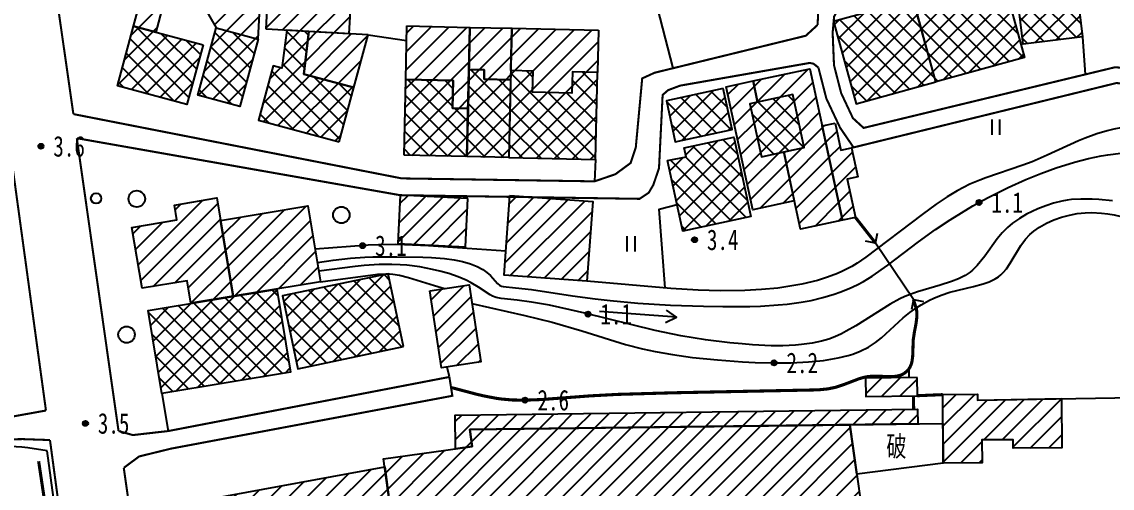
# Model space of a CAD drawing. Header units: metres. Extents: x 494039 to 619385, y 3351420 to 3402703.
# Drawn here: x 537686.2 to 537897.7, y 3373743.5 to 3373834 of the extents above; entities that cross this region are included whole.
import ezdxf
from ezdxf.enums import TextEntityAlignment as Align

# ---------------------------------------------------------------- set-up
doc = ezdxf.new("R2010")
doc.units = ezdxf.units.M
for name, pattern in [('2180', [0]), ('2430', [0]), ('4430', [0]), ('8521', [0]), ('8522', [0]), ('9610', [0])]:
    doc.linetypes.add(name, pattern=pattern)
for name, color, linetype in [('210100', 130, 'Continuous'), ('220200', 130, 'Continuous'), ('261301', 141, 'Continuous'), ('310300', 8, 'Continuous'), ('310500', 8, 'Continuous'), ('310700', 8, '2180'), ('380201', 8, '2430'), ('420500', 8, 'Continuous'), ('440300', 8, '4430'), ('450504', 8, 'Continuous'), ('510301', 8, 'Continuous'), ('720100', 8, 'Continuous'), ('760201', 8, '8521'), ('760202', 8, '8522'), ('810100', 8, '9610'), ('810501', 8, 'Continuous'), ('810600', 8, 'Continuous')]:
    doc.layers.add(name, color=color, linetype=linetype)
pattern_1 = [(45, (0, 0), (-1.767766953, 1.767766953), []), (135, (0, 0), (-1.767766953, -1.767766953), [])]
pattern_2 = [(45, (0, 0), (-1.767766953, 1.767766953), [])]

# ---------------------------------------------------------------- blocks, each defined once
blk = doc.blocks.new('gc170')
at = {"linetype": 'Continuous'}
blk.add_circle((0, 0), 0.5, dxfattribs=at)
blk = doc.blocks.new('gu')
at = {"flags": 128}
for points in [[(3.75, 0), (-3.75, 0)], [(2.71, -0.6), (3.75, 0), (3.75, 0), (2.71, 0.6)]]:
    blk.add_lwpolyline(points, dxfattribs=at)
blk = doc.blocks.new('p_point')
for radius in [0.25, 0.2, 0.15, 0.1, 0.05]:
    blk.add_circle((0, 0), radius)
blk.add_point((0, 0))
blk = doc.blocks.new('v1')
blk.add_circle((0, 0), 0.8)
blk = doc.blocks.new('ve')
at = {"color": 0, "linetype": 'Continuous'}
for p, q in [((-0.4, 1.5), (-0.4, 0)), ((0.4, 0), (0.4, 1.5))]:
    blk.add_line(p, q, dxfattribs=at)
blk = doc.blocks.new('1-3&1-4')
at = {"layer": '310300', "linetype": 'Continuous'}
h = blk.add_hatch(dxfattribs=at)
h.set_pattern_fill('ANSI31', color=8, scale=20, style=0)
h.set_pattern_definition(pattern_2)
h.paths.add_polyline_path([(537721.5008, 3373837.1201), (537723.9371, 3373832.8784), (537732.0629, 3373830.6868), (537732.7216, 3373842.9548), (537721.856, 3373843.5545)])
h = blk.add_hatch(dxfattribs=at)
h.set_pattern_fill('ANSI31', color=8, scale=20, style=0)
h.set_pattern_definition(pattern_2)
h.paths.add_polyline_path([(537733.6112, 3373832.6034), (537734.0392, 3373840.3583), (537750.1241, 3373839.4705), (537749.6961, 3373831.7156)])
h = blk.add_hatch(dxfattribs=at)
h.set_pattern_fill('ANSI31', color=8, scale=20, style=0)
h.set_pattern_definition(pattern_2)
h.paths.add_polyline_path([(537708.8631, 3373836.7167), (537713.6213, 3373837.1142), (537712.2437, 3373832.0061), (537707.908, 3373833.1754)])
h = blk.add_hatch(dxfattribs=at)
h.set_pattern_fill('ANSI31', color=8, scale=20, style=0)
h.set_pattern_definition(pattern_2)
h.paths.add_polyline_path([(537753.4051, 3373831.5109), (537741.9186, 3373832.1449), (537740.9612, 3373823.8591), (537750.6375, 3373821.2494)])
h = blk.add_hatch(dxfattribs=at)
h.set_pattern_fill('ANSI31', color=8, scale=20, style=0)
h.set_pattern_definition(pattern_2)
h.paths.add_polyline_path([(537760.9463, 3373833.2287), (537773.1633, 3373832.9536), (537772.8084, 3373817.1917), (537769.7832, 3373817.2598), (537769.9044, 3373822.6387), (537760.7126, 3373822.8456)])
h = blk.add_hatch(dxfattribs=at)
h.set_pattern_fill('ANSI31', color=8, scale=20, style=0)
h.set_pattern_definition(pattern_2)
h.paths.add_polyline_path([(537773.1633, 3373832.9536), (537781.2672, 3373832.7711), (537781.0417, 3373822.7538), (537775.901, 3373822.8695), (537775.9418, 3373824.6835), (537772.9786, 3373824.7502)])
h = blk.add_hatch(dxfattribs=at)
h.set_pattern_fill('ANSI31', color=8, scale=20, style=0)
h.set_pattern_definition(pattern_2)
h.paths.add_polyline_path([(537798.1176, 3373832.3918), (537797.9329, 3373824.1884), (537793.0477, 3373824.2984), (537792.9551, 3373820.1872), (537785.3243, 3373820.359), (537785.4168, 3373824.4702), (537781.0825, 3373824.5678), (537781.2672, 3373832.7711)])
h = blk.add_hatch(dxfattribs=at)
h.set_pattern_fill('ANSI31', color=8, scale=20, style=0)
h.set_pattern_definition(pattern_2)
h.paths.add_polyline_path([(537835.8138, 3373819.8999), (537828.9749, 3373818.4292), (537828.0878, 3373822.5543), (537839.0838, 3373824.919), (537845.4055, 3373795.5226), (537837.2708, 3373793.7732), (537834.0452, 3373808.7725), (537838.0228, 3373809.6279)])
h = blk.add_hatch(dxfattribs=at)
h.set_pattern_fill('ANSI31', color=8, scale=20, style=0)
h.set_pattern_definition(pattern_2)
h.paths.add_polyline_path([(537836.0858, 3373799.2834), (537828.011, 3373797.5469), (537822.8742, 3373821.4331), (537828.0878, 3373822.5543), (537828.9749, 3373818.4292), (537827.4877, 3373818.1094), (537829.6967, 3373807.8374), (537834.0452, 3373808.7725)])
h = blk.add_hatch(dxfattribs=at)
h.set_pattern_fill('ANSI31', color=8, scale=20, style=0)
h.set_pattern_definition(pattern_2)
h.paths.add_polyline_path([(537844.0066, 3373814.3564), (537845.1341, 3373809.1131), (537847.1767, 3373809.5523), (537848.391, 3373803.9057), (537846.3485, 3373803.4664), (537847.9396, 3373796.0675), (537845.4055, 3373795.5226), (537841.4724, 3373813.8114)])
h = blk.add_hatch(dxfattribs=at)
h.set_pattern_fill('ANSI31', color=8, scale=20, style=0)
h.set_pattern_definition(pattern_2)
h.paths.add_polyline_path([(537719.0439, 3373779.3809), (537718.3143, 3373783.7569), (537709.5685, 3373782.2987), (537707.5954, 3373794.1328), (537716.3115, 3373795.586), (537715.8316, 3373798.4643), (537724.0697, 3373799.8378), (537727.2523, 3373780.7495)])
h = blk.add_hatch(dxfattribs=at)
h.set_pattern_fill('ANSI31', color=8, scale=20, style=0)
h.set_pattern_definition(pattern_2)
h.paths.add_polyline_path([(537772.7479, 3373799.7302), (537759.6201, 3373800.378), (537759.158, 3373791.0134), (537772.2858, 3373790.3657)])
h = blk.add_hatch(dxfattribs=at)
h.set_pattern_fill('ANSI31', color=8, scale=20, style=0)
h.set_pattern_definition(pattern_2)
h.paths.add_polyline_path([(537780.9295, 3373800.3007), (537796.9897, 3373799.1183), (537795.8519, 3373783.6647), (537779.7918, 3373784.8471)])
h = blk.add_hatch(dxfattribs=at)
h.set_pattern_fill('ANSI31', color=8, scale=20, style=0)
h.set_pattern_definition(pattern_2)
h.paths.add_polyline_path([(537724.7993, 3373795.462), (537741.7476, 3373798.2878), (537744.2006, 3373783.5753), (537727.2523, 3373780.7495)])
h = blk.add_hatch(dxfattribs=at)
h.set_pattern_fill('ANSI31', color=8, scale=20, style=0)
h.set_pattern_definition(pattern_2)
h.paths.add_polyline_path([(537765.4036, 3373781.8111), (537773.0088, 3373782.9601), (537775.2699, 3373767.9944), (537767.6647, 3373766.8454)])
h = blk.add_hatch(dxfattribs=at)
h.set_pattern_fill('ANSI31', color=8, scale=20, style=0)
h.set_pattern_definition(pattern_2)
h.paths.add_polyline_path([(537859.9055, 3373764.9712), (537849.9164, 3373764.8407), (537849.9625, 3373761.3141), (537859.9515, 3373761.4446)])
h = blk.add_hatch(dxfattribs=at)
h.set_pattern_fill('ANSI31', color=8, scale=20, style=0)
h.set_pattern_definition(pattern_2)
h.paths.add_polyline_path([(537887.9006, 3373760.8994), (537887.9888, 3373751.3381), (537878.5588, 3373751.2512), (537878.5435, 3373752.9127), (537872.4842, 3373752.8569), (537872.5249, 3373748.4442), (537864.992, 3373748.3747), (537864.8696, 3373761.6551), (537871.6145, 3373761.7173), (537871.6248, 3373760.6025)])
h = blk.add_hatch(dxfattribs=at)
h.set_pattern_fill('ANSI31', color=8, scale=20, style=0)
h.set_pattern_definition(pattern_2)
h.paths.add_polyline_path([(537773.1563, 3373754.8577), (537773.6151, 3373751.5723), (537770.3908, 3373751.1221), (537770.3051, 3373757.6771), (537859.9855, 3373758.8491), (537860.0228, 3373755.9929)])
h = blk.add_hatch(dxfattribs=at)
h.set_pattern_fill('ANSI31', color=8, scale=20, style=0)
h.set_pattern_definition(pattern_2)
h.paths.add_polyline_path([(537745.6335, 3373739.5642), (537757.5322, 3373741.2257), (537756.4226, 3373749.1716), (537773.6151, 3373751.5723), (537773.1563, 3373754.8577), (537846.8604, 3373755.8209), (537849.6827, 3373735.6097), (537858.853, 3373736.8902), (537864.3254, 3373697.7008), (537765.9513, 3373683.9637), (537766.2098, 3373682.1125), (537753.8962, 3373680.393)])
h = blk.add_hatch(dxfattribs=at)
h.set_pattern_fill('ANSI31', color=8, scale=20, style=0)
h.set_pattern_definition(pattern_2)
h.paths.add_polyline_path([(537723.5263, 3373736.4771), (537722.8318, 3373741.4503), (537756.6371, 3373747.6355), (537757.5322, 3373741.2257)])
at = {"layer": '310500', "linetype": 'Continuous'}
h = blk.add_hatch(dxfattribs=at)
h.set_pattern_fill('ANSI37', color=8, scale=20, style=0)
h.set_pattern_definition(pattern_1)
h.paths.add_polyline_path([(537878.6521, 3373844.6914), (537890.1576, 3373846.0748), (537891.9573, 3373831.1061), (537880.4519, 3373829.7227)])
h = blk.add_hatch(dxfattribs=at)
h.set_pattern_fill('ANSI37', color=8, scale=20, style=0)
h.set_pattern_definition(pattern_1)
h.paths.add_polyline_path([(537858.7909, 3373839.7562), (537862.4028, 3373840.7494), (537862.7194, 3373839.598), (537876.3037, 3373843.3335), (537880.7668, 3373827.1036), (537863.5706, 3373822.3749)])
h = blk.add_hatch(dxfattribs=at)
h.set_pattern_fill('ANSI37', color=8, scale=20, style=0)
h.set_pattern_definition(pattern_1)
h.paths.add_polyline_path([(537863.5706, 3373822.3749), (537859.1745, 3373838.3612), (537843.695, 3373834.1046), (537848.0911, 3373818.1182)])
h = blk.add_hatch(dxfattribs=at)
h.set_pattern_fill('ANSI37', color=8, scale=20, style=0)
h.set_pattern_definition(pattern_1)
h.paths.add_polyline_path([(537721.3925, 3373829.5386), (537718.2749, 3373817.9792), (537704.7904, 3373821.616), (537707.908, 3373833.1754)])
h = blk.add_hatch(dxfattribs=at)
h.set_pattern_fill('ANSI37', color=8, scale=20, style=0)
h.set_pattern_definition(pattern_1)
h.paths.add_polyline_path([(537723.9371, 3373832.8784), (537732.0629, 3373830.6868), (537728.534, 3373817.6022), (537720.4081, 3373819.7938)])
h = blk.add_hatch(dxfattribs=at)
h.set_pattern_fill('ANSI37', color=8, scale=20, style=0)
h.set_pattern_definition(pattern_1)
h.paths.add_polyline_path([(537747.7958, 3373810.7127), (537750.6375, 3373821.2494), (537740.9612, 3373823.8591), (537741.9186, 3373832.1449), (537737.6696, 3373832.3794), (537736.6734, 3373825.0156), (537734.9869, 3373825.4704), (537732.1451, 3373814.9337)])
h = blk.add_hatch(dxfattribs=at)
h.set_pattern_fill('ANSI37', color=8, scale=20, style=0)
h.set_pattern_definition(pattern_1)
h.paths.add_polyline_path([(537772.5982, 3373807.8537), (537772.9786, 3373824.7502), (537775.9418, 3373824.6835), (537775.901, 3373822.8695), (537781.0417, 3373822.7538), (537780.7021, 3373807.6712)])
h = blk.add_hatch(dxfattribs=at)
h.set_pattern_fill('ANSI37', color=8, scale=20, style=0)
h.set_pattern_definition(pattern_1)
h.paths.add_polyline_path([(537797.5525, 3373807.2918), (537797.9329, 3373824.1884), (537793.0477, 3373824.2984), (537792.9551, 3373820.1872), (537785.3243, 3373820.359), (537785.4168, 3373824.4702), (537781.0825, 3373824.5678), (537780.7021, 3373807.6712)])
h = blk.add_hatch(dxfattribs=at)
h.set_pattern_fill('ANSI37', color=8, scale=20, style=0)
h.set_pattern_definition(pattern_1)
h.paths.add_polyline_path([(537760.3812, 3373808.1287), (537760.7126, 3373822.8456), (537769.9044, 3373822.6387), (537769.7832, 3373817.2598), (537772.8084, 3373817.1917), (537772.5982, 3373807.8537)])
h = blk.add_hatch(dxfattribs=at)
h.set_pattern_fill('ANSI37', color=8, scale=20, style=0)
h.set_pattern_definition(pattern_1)
h.paths.add_polyline_path([(537822.3068, 3373821.0746), (537811.2963, 3373818.7068), (537813.0075, 3373810.7499), (537824.0179, 3373813.1177)])
h = blk.add_hatch(dxfattribs=at)
h.set_pattern_fill('ANSI37', color=8, scale=20, style=0)
h.set_pattern_definition(pattern_1)
h.paths.add_polyline_path([(537829.6967, 3373807.8374), (537838.0228, 3373809.6279), (537835.8138, 3373819.8999), (537827.4877, 3373818.1094)])
h = blk.add_hatch(dxfattribs=at)
h.set_pattern_fill('ANSI37', color=8, scale=20, style=0)
h.set_pattern_definition(pattern_1)
h.paths.add_polyline_path([(537811.5112, 3373807.0809), (537815.0953, 3373807.8516), (537814.7301, 3373809.5496), (537824.3408, 3373811.6164), (537827.6514, 3373796.2215), (537814.4567, 3373793.384)])
h = blk.add_hatch(dxfattribs=at)
h.set_pattern_fill('ANSI37', color=8, scale=20, style=0)
h.set_pattern_definition(pattern_1)
h.paths.add_polyline_path([(537760.2856, 3373770.9959), (537757.3162, 3373785.1247), (537736.8095, 3373780.8148), (537739.7789, 3373766.686)])
h = blk.add_hatch(dxfattribs=at)
h.set_pattern_fill('ANSI37', color=8, scale=20, style=0)
h.set_pattern_definition(pattern_1)
h.paths.add_polyline_path([(537713.4186, 3373761.8633), (537710.729, 3373777.9946), (537735.6907, 3373782.1564), (537738.3802, 3373766.0252)])
at = {"layer": '210100', "color": 141, "linetype": 'Continuous', "flags": 128}
for points in [[(537743.5789, 3373787.3043), (537746.6495, 3373787.7425), (537750.0262, 3373788.1329), (537752.7921, 3373788.3303), (537754.332, 3373788.389), (537758.9807, 3373788.4111), (537764.022, 3373788.3507), (537765.7044, 3373788.2941), (537768.2062, 3373788.112), (537770.1169, 3373787.8506), (537771.7175, 3373787.5135), (537773.2729, 3373787.0458), (537774.5895, 3373786.5071), (537775.6389, 3373785.949), (537776.454, 3373785.3921), (537777.1554, 3373784.7784), (537778.5396, 3373783.2214), (537778.9878, 3373782.8695), (537779.3047, 3373782.7109), (537779.6266, 3373782.619), (537781.9794, 3373782.4212), (537785.1153, 3373782.0522), (537793.0679, 3373780.8201), (537797.448, 3373780.2242), (537800.3734, 3373779.8978), (537805.7431, 3373779.4289), (537812.0984, 3373779.0391), (537818.465, 3373778.8009), (537822.2459, 3373778.7363), (537827.4473, 3373778.7728), (537829.5258, 3373778.8446), (537832.9816, 3373779.0653), (537834.7034, 3373779.2346), (537837.4463, 3373779.6089), (537839.3408, 3373779.9596), (537841.6061, 3373780.4972), (537843.8376, 3373781.1641), (537844.9353, 3373781.5477), (537846.7299, 3373782.2655), (537848.2992, 3373783.0012), (537849.4807, 3373783.6328), (537851.2028, 3373784.6676), (537854.2461, 3373786.7648), (537860.1501, 3373791.2933), (537863.4447, 3373793.7079), (537866.2955, 3373795.6132), (537870.6871, 3373798.2769), (537873.6852, 3373799.9277), (537877.5731, 3373801.8715), (537881.0185, 3373803.422), (537883.9359, 3373804.6108), (537886.8976, 3373805.693), (537890.412, 3373806.7926), (537893.1342, 3373807.4931), (537895.6331, 3373808.0103), (537896.8894, 3373808.2202), (537899.4125, 3373808.5275)], [(537897.8231, 3373799.2648), (537895.1692, 3373799.5313), (537893.8431, 3373799.6082), (537891.6369, 3373799.6257), (537889.8776, 3373799.5112), (537889.0007, 3373799.3995), (537887.9526, 3373799.2111), (537886.391, 3373798.8268), (537884.849, 3373798.3355), (537883.3353, 3373797.7479), (537881.1413, 3373796.6955), (537879.7497, 3373795.8768), (537878.4353, 3373794.9543), (537877.4152, 3373794.0952), (537876.4361, 3373793.0937), (537875.4677, 3373791.9122), (537873.0372, 3373788.5326), (537871.5629, 3373786.709), (537870.6755, 3373785.8354), (537870.1993, 3373785.4443), (537869.2097, 3373784.7858), (537867.9207, 3373784.1353), (537866.5488, 3373783.5968), (537864.3899, 3373782.9189), (537859.9669, 3373781.6386), (537858.5335, 3373781.1207), (537857.5397, 3373780.694), (537856.5693, 3373780.2243), (537854.6821, 3373779.188), (537848.0135, 3373775.0037), (537846.1726, 3373773.9489), (537845.2348, 3373773.4661), (537843.9591, 3373772.886), (537842.8023, 3373772.4504), (537841.3689, 3373772.0338), (537839.5262, 3373771.651), (537837.4559, 3373771.3704), (537836.3154, 3373771.2686), (537833.8352, 3373771.1538), (537831.6242, 3373771.1597), (537828.007, 3373771.3303), (537826.0052, 3373771.4862), (537823.6089, 3373771.716), (537818.8337, 3373772.293), (537814.087, 3373773.0414), (537809.1166, 3373774.0776), (537795.4704, 3373777.4413), (537792.6231, 3373778.1234), (537788.6217, 3373779.0017), (537785.1107, 3373779.6333), (537782.336, 3373779.9973), (537779.2067, 3373780.2938), (537778.2318, 3373780.4908), (537777.5185, 3373780.7809), (537777.0969, 3373781.0089), (537774.812, 3373782.5272), (537773.4388, 3373783.3463), (537772.4339, 3373783.8554), (537770.8919, 3373784.5101), (537769.055, 3373785.1434), (537767.305, 3373785.636), (537765.9343, 3373785.9606), (537763.4264, 3373786.4351), (537760.9012, 3373786.7665), (537759.6341, 3373786.8752), (537758.038, 3373786.9505), (537755.5647, 3373786.928), (537752.6563, 3373786.737), (537750.9161, 3373786.5587), (537743.8639, 3373785.5949)]]:
    blk.add_lwpolyline(points, dxfattribs=at)
at = {"layer": '220200', "color": 141, "linetype": 'Continuous', "const_width": 0.6, "flags": 128}
blk.add_lwpolyline([(537696.8737, 3373699.5614), (537689.5097, 3373748.7188)], dxfattribs=at)
at = {"layer": '310300', "color": 8, "linetype": 'Continuous', "flags": 128}
for points, elevation in [([(537721.5008, 3373837.1201), (537723.9371, 3373832.8784), (537732.0629, 3373830.6868), (537732.7216, 3373842.9548), (537721.856, 3373843.5545)], 8.3364), ([(537733.6112, 3373832.6034), (537734.0392, 3373840.3583), (537750.1241, 3373839.4705), (537749.6961, 3373831.7156)], 8.4842), ([(537708.8631, 3373836.7167), (537713.6213, 3373837.1142), (537712.2437, 3373832.0061), (537707.908, 3373833.1754)], 7.1493), ([(537753.4051, 3373831.5109), (537741.9186, 3373832.1449), (537740.9612, 3373823.8591), (537750.6375, 3373821.2494)], 9.1), ([(537760.9463, 3373833.2287), (537773.1633, 3373832.9536), (537772.8084, 3373817.1917), (537769.7832, 3373817.2598), (537769.9044, 3373822.6387), (537760.7126, 3373822.8456)], 9.0211), ([(537773.1633, 3373832.9536), (537781.2672, 3373832.7711), (537781.0417, 3373822.7538), (537775.901, 3373822.8695), (537775.9418, 3373824.6835), (537772.9786, 3373824.7502)], 10.893), ([(537798.1176, 3373832.3918), (537797.9329, 3373824.1884), (537793.0477, 3373824.2984), (537792.9551, 3373820.1872), (537785.3243, 3373820.359), (537785.4168, 3373824.4702), (537781.0825, 3373824.5678), (537781.2672, 3373832.7711)], 7.568), ([(537835.8138, 3373819.8999), (537828.9749, 3373818.4292), (537828.0878, 3373822.5543), (537839.0838, 3373824.919), (537845.4055, 3373795.5226), (537837.2708, 3373793.7732), (537834.0452, 3373808.7725), (537838.0228, 3373809.6279)], 7.1826), ([(537836.0858, 3373799.2834), (537828.011, 3373797.5469), (537822.8742, 3373821.4331), (537828.0878, 3373822.5543), (537828.9749, 3373818.4292), (537827.4877, 3373818.1094), (537829.6967, 3373807.8374), (537834.0452, 3373808.7725)], 7.1826), ([(537844.0066, 3373814.3564), (537845.1341, 3373809.1131), (537847.1767, 3373809.5523), (537848.391, 3373803.9057), (537846.3485, 3373803.4664), (537847.9396, 3373796.0675), (537845.4055, 3373795.5226), (537841.4724, 3373813.8114)], 5.2258), ([(537719.0439, 3373779.3809), (537718.3143, 3373783.7569), (537709.5685, 3373782.2987), (537707.5954, 3373794.1328), (537716.3115, 3373795.586), (537715.8316, 3373798.4643), (537724.0697, 3373799.8378), (537727.2523, 3373780.7495)], 7.9399), ([(537772.7479, 3373799.7302), (537759.6201, 3373800.378), (537759.158, 3373791.0134), (537772.2858, 3373790.3657)], 5.3686), ([(537780.9295, 3373800.3007), (537796.9897, 3373799.1183), (537795.8519, 3373783.6647), (537779.7918, 3373784.8471)], 7.0237), ([(537724.7993, 3373795.462), (537741.7476, 3373798.2878), (537744.2006, 3373783.5753), (537727.2523, 3373780.7495)], 5.5164), ([(537765.4036, 3373781.8111), (537773.0088, 3373782.9601), (537775.2699, 3373767.9944), (537767.6647, 3373766.8454)], 7.3488), ([(537859.9055, 3373764.9712), (537849.9164, 3373764.8407), (537849.9625, 3373761.3141), (537859.9515, 3373761.4446)], 5.6734), ([(537887.9006, 3373760.8994), (537887.9888, 3373751.3381), (537878.5588, 3373751.2512), (537878.5435, 3373752.9127), (537872.4842, 3373752.8569), (537872.5249, 3373748.4442), (537864.992, 3373748.3747), (537864.8696, 3373761.6551), (537871.6145, 3373761.7173), (537871.6248, 3373760.6025)], 7.9646), ([(537773.1563, 3373754.8577), (537773.6151, 3373751.5723), (537770.3908, 3373751.1221), (537770.3051, 3373757.6771), (537859.9855, 3373758.8491), (537860.0228, 3373755.9929)], 6.7332), ([(537745.6335, 3373739.5642), (537757.5322, 3373741.2257), (537756.4226, 3373749.1716), (537773.6151, 3373751.5723), (537773.1563, 3373754.8577), (537846.8604, 3373755.8209), (537849.6827, 3373735.6097), (537858.853, 3373736.8902), (537864.3254, 3373697.7008), (537765.9513, 3373683.9637), (537766.2098, 3373682.1125), (537753.8962, 3373680.393)], 12.4595), ([(537723.5263, 3373736.4771), (537722.8318, 3373741.4503), (537756.6371, 3373747.6355), (537757.5322, 3373741.2257)], 6.9105)]:
    blk.add_lwpolyline(points, close=True, dxfattribs=dict(at, elevation=elevation))
at = {"layer": '310500', "color": 8, "linetype": 'Continuous', "flags": 128}
for points, elevation in [([(537878.6521, 3373844.6914), (537890.1576, 3373846.0748), (537891.9573, 3373831.1061), (537880.4519, 3373829.7227)], 15.0122), ([(537858.7909, 3373839.7562), (537862.4028, 3373840.7494), (537862.7194, 3373839.598), (537876.3037, 3373843.3335), (537880.7668, 3373827.1036), (537863.5706, 3373822.3749)], 15.0122), ([(537863.5706, 3373822.3749), (537859.1745, 3373838.3612), (537843.695, 3373834.1046), (537848.0911, 3373818.1182)], 15.0122), ([(537721.3925, 3373829.5386), (537718.2749, 3373817.9792), (537704.7904, 3373821.616), (537707.908, 3373833.1754)], 15.5442), ([(537723.9371, 3373832.8784), (537732.0629, 3373830.6868), (537728.534, 3373817.6022), (537720.4081, 3373819.7938)], 15.7807), ([(537747.7958, 3373810.7127), (537750.6375, 3373821.2494), (537740.9612, 3373823.8591), (537741.9186, 3373832.1449), (537737.6696, 3373832.3794), (537736.6734, 3373825.0156), (537734.9869, 3373825.4704), (537732.1451, 3373814.9337)], 13.6872), ([(537772.5982, 3373807.8537), (537772.9786, 3373824.7502), (537775.9418, 3373824.6835), (537775.901, 3373822.8695), (537781.0417, 3373822.7538), (537780.7021, 3373807.6712)], 15.0122), ([(537797.5525, 3373807.2918), (537797.9329, 3373824.1884), (537793.0477, 3373824.2984), (537792.9551, 3373820.1872), (537785.3243, 3373820.359), (537785.4168, 3373824.4702), (537781.0825, 3373824.5678), (537780.7021, 3373807.6712)], 15.0122), ([(537760.3812, 3373808.1287), (537760.7126, 3373822.8456), (537769.9044, 3373822.6387), (537769.7832, 3373817.2598), (537772.8084, 3373817.1917), (537772.5982, 3373807.8537)], 15.0122), ([(537822.3068, 3373821.0746), (537811.2963, 3373818.7068), (537813.0075, 3373810.7499), (537824.0179, 3373813.1177)], 14.3534), ([(537829.6967, 3373807.8374), (537838.0228, 3373809.6279), (537835.8138, 3373819.8999), (537827.4877, 3373818.1094)], 10.6467), ([(537811.5112, 3373807.0809), (537815.0953, 3373807.8516), (537814.7301, 3373809.5496), (537824.3408, 3373811.6164), (537827.6514, 3373796.2215), (537814.4567, 3373793.384)], 14.3534), ([(537760.2856, 3373770.9959), (537757.3162, 3373785.1247), (537736.8095, 3373780.8148), (537739.7789, 3373766.686)], 14.1465), ([(537713.4186, 3373761.8633), (537710.729, 3373777.9946), (537735.6907, 3373782.1564), (537738.3802, 3373766.0252)], 14.1465)]:
    blk.add_lwpolyline(points, close=True, dxfattribs=dict(at, elevation=elevation))
at = {"layer": '310700', "color": 8, "linetype": '2180', "elevation": 12.0531, "flags": 128}
blk.add_lwpolyline([(537846.8604, 3373755.8209), (537864.9212, 3373756.0569), (537864.992, 3373748.3747), (537848.2015, 3373746.2166)], close=True, dxfattribs=at)
at = {"layer": '380201', "color": 8, "linetype": '2430', "const_width": 0.6, "elevation": 5.6734, "flags": 128}
for points in [[(537859.2081, 3373761.4349), (537859.2365, 3373758.8393)], [(537864.8696, 3373761.6551), (537859.9515, 3373761.4446)]]:
    blk.add_lwpolyline(points, dxfattribs=at)
at = {"layer": '420500', "color": 8, "linetype": 'Continuous', "const_width": 0.4, "flags": 128}
for points in [[(537829.9527, 3373897.5539), (537828.9538, 3373896.3622), (537828.6698, 3373894.7261), (537828.9739, 3373893.1061), (537834.132, 3373873.9703), (537838.388, 3373860.6222), (537844.6098, 3373836.4821), (537843.8055, 3373835.0525), (537843.5238, 3373831.9161), (537843.7876, 3373825.5996), (537845.1763, 3373820.182), (537847.4582, 3373815.3232), (537849.5288, 3373813.4321), (537898.2728, 3373825.2053), (537905.9349, 3373824.7126), (537924.7363, 3373819.3281), (537939.5057, 3373816.4615), (537959.1347, 3373811.1775)], [(537840.6047, 3373833.4334), (537840.7757, 3373837.0497), (537835.4626, 3373859.7795), (537831.2117, 3373873.1116), (537825.8463, 3373893.273)], [(537690.9285, 3373758.5696), (537682.088, 3373823.159), (537676.7128, 3373861.5029)], [(537690.4883, 3373856.3243), (537696.2496, 3373816.1191)], [(537840.6047, 3373833.4334), (537838.3145, 3373831.3275), (537808.9852, 3373824.1442), (537806.5833, 3373823.0472), (537805.3375, 3373809.6286), (537804.3277, 3373806.6125), (537801.3696, 3373804.4409), (537797.3376, 3373803.0599), (537759.9302, 3373803.6339), (537696.2496, 3373816.1191)], [(537696.9161, 3373811.4366), (537759.6201, 3373800.378), (537806.0678, 3373799.6652), (537807.8383, 3373800.8403), (537808.7206, 3373802.3228), (537809.8421, 3373805.6018), (537810.5472, 3373819.8415), (537811.6207, 3373820.7721), (537813.9332, 3373821.6418), (537839.065, 3373826.0462), (537839.7989, 3373825.9042), (537840.7605, 3373825.1534)], [(537959.1347, 3373811.1775), (537958.4291, 3373808.1856), (537939.2092, 3373813.8433), (537923.9662, 3373816.3832), (537905.4123, 3373821.6968), (537898.5384, 3373822.1389), (537847.5792, 3373809.6496), (537844.9603, 3373813.4833), (537842.2998, 3373819.1483), (537840.7605, 3373825.1534)], [(537696.9162, 3373811.4366), (537705.0072, 3373754.5872)], [(537705.0072, 3373754.5872), (537707.7828, 3373753.8045), (537714.6614, 3373754.5888), (537769.1819, 3373765.0862)], [(537769.1819, 3373765.0862), (537769.7591, 3373761.4275), (537715.1843, 3373751.1721), (537709.0042, 3373749.6571), (537706.0227, 3373747.4407)], [(537690.9285, 3373758.5696), (537670.0644, 3373754.8148), (537657.4598, 3373752.6667), (537639.8756, 3373749.8232), (537587.0696, 3373741.6074), (537569.476, 3373738.8171), (537542.4359, 3373734.3458), (537507.4576, 3373728.4705), (537489.9592, 3373725.5902), (537478.5122, 3373723.7606), (537465.7866, 3373721.769), (537439.0463, 3373717.6909), (537387.0709, 3373710.1205), (537372.2387, 3373707.8023), (537360.4656, 3373705.8002), (537352.9822, 3373704.4731), (537306.8672, 3373696.0357), (537266.7338, 3373688.9486)], [(537683.7006, 3373752.9781), (537686.4266, 3373753.0191), (537691.7076, 3373752.8388)], [(537698.83, 3373699.8787), (537691.7076, 3373752.8388)], [(537706.0227, 3373747.4407), (537712.466, 3373702.091)]]:
    blk.add_lwpolyline(points, dxfattribs=at)
at = {"layer": '440300', "color": 8, "linetype": '4430', "const_width": 0.6, "flags": 128}
for points in [[(537851.8684, 3373791.0519), (537847.9396, 3373796.0675)], [(537769.5039, 3373763.0452), (537774.4851, 3373761.727), (537775.942, 3373761.3891), (537778.2395, 3373760.9491), (537779.2884, 3373760.8026), (537781.3468, 3373760.621), (537783.8583, 3373760.5799), (537787.1031, 3373760.7065), (537796.5079, 3373761.4169), (537801.8529, 3373761.7036), (537812.753, 3373762.0175), (537840.7092, 3373762.5812), (537842.5709, 3373762.7683), (537844.1122, 3373763.0829), (537845.7111, 3373763.6155), (537848.6531, 3373764.7416), (537849.6946, 3373765.0376), (537850.3602, 3373765.1668), (537851.4399, 3373765.254), (537855.0273, 3373765.1454), (537855.9457, 3373765.2372), (537856.6917, 3373765.4324), (537857.0463, 3373765.5824), (537857.4072, 3373765.7875), (537857.9156, 3373766.194), (537858.2797, 3373766.605), (537858.529, 3373766.9958), (537858.7839, 3373767.5928), (537858.9, 3373768.0136), (537859.0446, 3373769.012), (537859.1604, 3373772.3269), (537859.3859, 3373773.8164), (537859.7094, 3373775.5075), (537859.865, 3373776.8102), (537859.8487, 3373777.7466), (537859.7737, 3373778.2504), (537859.1992, 3373780.1288)]]:
    blk.add_lwpolyline(points, dxfattribs=at)
at = {"layer": '450504', "color": 8, "linetype": 'Continuous'}
for p, q in [((537851.8684, 3373791.0519), (537849.906, 3373791.4381)), ((537851.8684, 3373791.0519), (537852.2546, 3373793.0143)), ((537859.1992, 3373780.1288), (537858.813, 3373778.1664)), ((537859.1992, 3373780.1288), (537861.1616, 3373779.7426))]:
    blk.add_line(p, q, dxfattribs=at)
at = {"layer": '450504', "color": 8, "linetype": 'Continuous', "flags": 128}
blk.add_lwpolyline([(537859.1992, 3373780.1288), (537851.8684, 3373791.0519)], dxfattribs=at)
at = {"layer": '760201', "color": 8, "linetype": '8521', "flags": 128}
for points in [[(538022.1978, 3374159.0356), (538024.8455, 3374138.502), (538027.1422, 3374120.0122), (538028.4215, 3374108.6991), (538029.23, 3374100.6585), (538030.6785, 3374084.2785), (538033.1214, 3374053.8318), (538035.8029, 3374018.6925), (538036.933, 3374002.2938), (538037.5816, 3373990.5804), (538038.026, 3373977.8574), (538038.9715, 3373931.9563), (538039.5531, 3373911.5512), (538039.5998, 3373908.1614), (538039.571, 3373902.2494), (538039.3802, 3373897.2152), (538039.1323, 3373893.884), (538038.7574, 3373890.5797), (538038.2225, 3373887.3096), (538037.557, 3373884.3505), (538036.9576, 3373882.2266), (538036.4531, 3373880.6453), (538035.9092, 3373879.0722), (538034.7288, 3373875.9448), (538029.9971, 3373864.5367), (538028.5867, 3373860.8706), (538027.2623, 3373856.9065), (538025.1764, 3373849.694), (538024.0116, 3373846.012), (538022.774, 3373842.6237), (538020.9419, 3373838.1666), (538019.9648, 3373835.9588), (538017.9177, 3373831.5756), (538015.2297, 3373826.144), (538011.8813, 3373819.678), (538006.7292, 3373810.0632), (537994.4105, 3373787.468), (537991.4298, 3373782.1489), (537989.2259, 3373778.3937), (537988.3849, 3373777.0801), (537987.7815, 3373776.3367), (537987.2697, 3373775.8751), (537986.9946, 3373775.6912), (537986.2158, 3373775.3797), (537985.5404, 3373775.2869), (537985.066, 3373775.29), (537984.5753, 3373775.3385), (537983.5559, 3373775.5498), (537982.1043, 3373776.0207), (537978.2015, 3373777.6333), (537974.5491, 3373779.2977), (537971.096, 3373780.9983), (537967.7948, 3373782.7358), (537965.6594, 3373783.9161), (537961.5033, 3373786.3366), (537957.4492, 3373788.8537), (537955.4438, 3373790.1573), (537951.1144, 3373793.1083), (537942.4572, 3373799.2043), (537938.797, 3373801.643), (537937.1336, 3373802.691), (537934.5846, 3373804.2032), (537932.6253, 3373805.2766), (537929.9513, 3373806.6151), (537925.8224, 3373808.4411), (537923.0112, 3373809.5381), (537920.167, 3373810.535), (537917.3, 3373811.4244), (537914.4198, 3373812.1948), (537911.5355, 3373812.8303), (537910.0945, 3373813.0913), (537907.2206, 3373813.4838), (537905.79, 3373813.608), (537902.9474, 3373813.6903), (537901.5381, 3373813.6381), (537899.4431, 3373813.4265), (537898.0612, 3373813.1865), (537896.7424, 3373812.8754), (537894.7837, 3373812.2804), (537892.5201, 3373811.4342), (537891.2333, 3373810.8966), (537885.1264, 3373808.1249), (537882.1986, 3373806.8766), (537880.3958, 3373806.1968), (537873.2501, 3373803.7578), (537872.0432, 3373803.2995), (537870.1462, 3373802.4942), (537867.6636, 3373801.2194), (537865.7055, 3373800.0384), (537863.5842, 3373798.6163), (537860.8902, 3373796.6564), (537849.9826, 3373788.3597), (537848.2756, 3373787.1837), (537847.2237, 3373786.5436), (537845.4033, 3373785.6003), (537844.4669, 3373785.1834), (537842.5487, 3373784.4478), (537840.5778, 3373783.83), (537837.5423, 3373783.0937), (537834.4353, 3373782.5517), (537832.8625, 3373782.3436), (537829.6921, 3373782.0372), (537826.5063, 3373781.8602), (537821.7312, 3373781.8051), (537817.4513, 3373781.9404), (537812.1563, 3373782.2784), (537795.8519, 3373783.6647)], [(537773.5595, 3373779.3155), (537783.8361, 3373777.0036), (537789.1361, 3373775.6917), (537794.8712, 3373774.0542), (537803.3674, 3373771.4169), (537806.6183, 3373770.5437), (537809.1148, 3373769.9974), (537812.4708, 3373769.416), (537816.3367, 3373768.8959), (537821.1953, 3373768.3984), (537826.0675, 3373768.0408), (537828.5046, 3373767.9176), (537831.6675, 3373767.8266), (537835.5033, 3373767.8492), (537838.8565, 3373768.0176), (537841.7297, 3373768.3094), (537844.6167, 3373768.7913), (537846.5622, 3373769.2652), (537847.4419, 3373769.5335), (537848.8682, 3373770.0636), (537850.4888, 3373770.8624), (537851.853, 3373771.7645), (537853.0197, 3373772.7001), (537857.1982, 3373776.5467), (537858.5103, 3373777.6141), (537859.8857, 3373778.5821), (537860.6771, 3373779.0787), (537862.3171, 3373779.9831), (537863.1661, 3373780.3896), (537864.5663, 3373780.9731), (537866.2341, 3373781.5303), (537870.8208, 3373782.621), (537872.7216, 3373783.1377), (537873.9144, 3373783.5711), (537875.0207, 3373784.1124), (537875.6976, 3373784.5499), (537876.1677, 3373784.9262), (537876.62, 3373785.365), (537877.2384, 3373786.1017), (537877.9825, 3373787.1939), (537880.0012, 3373790.582), (537880.9117, 3373791.8157), (537881.7976, 3373792.7404), (537882.5796, 3373793.4034), (537883.6336, 3373794.1445), (537884.9899, 3373794.9145), (537886.4231, 3373795.5627), (537887.9115, 3373796.0935), (537889.4352, 3373796.5073), (537890.9757, 3373796.8002), (537892.515, 3373796.9644), (537893.7829, 3373796.998), (537895.6639, 3373796.8958), (537896.9063, 3373796.7427), (537898.1409, 3373796.533), (537900.591, 3373795.9752), (537904.2298, 3373794.8826), (537907.8378, 3373793.5858), (537912.0189, 3373791.9139), (537917.3555, 3373789.6185), (537920.2985, 3373788.3009), (537926.8861, 3373785.2483), (537931.0983, 3373783.2408), (537939.4544, 3373779.1654), (537945.6609, 3373776.0284), (537949.7493, 3373773.8597), (537951.7695, 3373772.736), (537954.4259, 3373771.177), (537956.3804, 3373769.9454), (537959.8187, 3373767.5375), (537966.8506, 3373762.1799)], [(537691.1322, 3373750.7608), (537687.3944, 3373751.3334), (537686.2251, 3373751.4589), (537684.0413, 3373751.5909), (537682.7925, 3373751.6012), (537680.2924, 3373751.4925), (537677.1645, 3373751.1769), (537675.2875, 3373750.9219), (537646.1302, 3373746.2144), (537571.4211, 3373734.3954), (537564.3083, 3373733.2958), (537556.4193, 3373732.1658), (537545.9706, 3373730.9013), (537543.0283, 3373730.4117), (537540.9235, 3373729.94), (537539.058, 3373729.3963), (537538.3421, 3373729.1482), (537537.2854, 3373728.6935), (537536.5976, 3373728.279), (537536.1353, 3373727.8774), (537535.9093, 3373727.5961), (537535.6418, 3373727.0605), (537535.5046, 3373726.4612), (537535.4753, 3373726.0316), (537535.5399, 3373725.1145), (537535.7924, 3373723.8905), (537536.9905, 3373719.7322), (537537.2421, 3373718.4388), (537537.3263, 3373717.3383), (537537.2581, 3373716.4202), (537537.0708, 3373715.6717), (537536.8088, 3373715.0783), (537536.6051, 3373714.7424), (537536.1016, 3373714.1066), (537535.0758, 3373713.1872), (537534.2301, 3373712.626), (537533.0772, 3373712.0489), (537532.4802, 3373711.8157), (537531.252, 3373711.443), (537529.7723, 3373711.1379), (537527.8181, 3373710.8947), (537523.334, 3373710.6174), (537519.5684, 3373710.3757), (537511.2119, 3373709.7158), (537496.5159, 3373708.3676), (537481.8573, 3373706.8881), (537471.7434, 3373705.7222)]]:
    blk.add_lwpolyline(points, dxfattribs=at)
at = {"layer": '760201', "color": 8, "linetype": '8521', "elevation": 2.4975, "flags": 128}
for points in [[(537780.1366, 3373789.5311), (537765.1346, 3373790.5123), (537760.4764, 3373790.7409), (537758.6607, 3373790.7877), (537755.4145, 3373790.7452), (537753.4173, 3373790.6448), (537743.152, 3373789.8645)], [(537744.2006, 3373783.5753), (537755.2831, 3373785.0218), (537756.8277, 3373785.1272), (537757.5394, 3373785.1158), (537758.2066, 3373785.0617), (537759.5313, 3373784.8514), (537761.2838, 3373784.4216), (537766.2881, 3373782.8194), (537768.2508, 3373782.2413)]]:
    blk.add_lwpolyline(points, dxfattribs=at)
at = {"layer": '760202', "color": 8, "linetype": '8522', "flags": 128}
for points in [[(537871.6248, 3373760.6025), (537966.8506, 3373762.1799), (537971.101, 3373758.1915), (537972.088, 3373755.3182), (537972.841, 3373750.3322), (537971.6168, 3373746.0984), (537970.8006, 3373744.0016)], [(537698.0886, 3373699.7585), (537691.1322, 3373750.7608)]]:
    blk.add_lwpolyline(points, dxfattribs=at)
at = {"layer": '810100', "color": 8, "linetype": '9610', "flags": 128}
for points, elevation in [([(537808.6849, 3373860.3058), (537803.91, 3373858.4145), (537812.499, 3373825.0048)], 3.4331), ([(537753.4051, 3373831.5109), (537760.883, 3373830.4181)], 3.4331), ([(537891.9573, 3373831.1061), (537892.4997, 3373823.8109)], 4.0759), ([(537847.5792, 3373809.6496), (537847.1767, 3373809.5523)], 3.6246), ([(537797.5525, 3373807.2918), (537797.3376, 3373803.0599)], 3.768), ([(537769.1819, 3373765.0862), (537768.783, 3373767.0143)], 2.7281), ([(537858.2943, 3373766.6248), (537858.302, 3373764.9502)], 2.7281), ([(537713.4186, 3373761.8633), (537714.6614, 3373754.5888)], 3.6246)]:
    blk.add_lwpolyline(points, dxfattribs=dict(at, elevation=elevation))
blk.add_lwpolyline([(537811.0541, 3373782.3708), (537809.8923, 3373797.6533), (537813.3466, 3373798.5463)], dxfattribs=at)
at = {"layer": '261301', "color": 141, "linetype": 'Continuous', "xscale": 2, "yscale": 2, "rotation": 355.9099231793648}
blk.add_blockref('gu', (537805.7814, 3373777.2526, 1.1365), dxfattribs=at)
at = {"layer": '510301', "color": 8, "linetype": 'Continuous', "xscale": 2, "yscale": 2}
blk.add_blockref('gc170', (537700.6592, 3373799.7524, 2.9488), dxfattribs=at)
at = {"layer": '720100', "color": 8, "linetype": 'Continuous', "xscale": 2, "yscale": 2, "zscale": 2}
for p in [(537689.9564, 3373809.8669, 3.5727), (537871.9206, 3373798.9653, 1.1087), (537816.7407, 3373791.7228, 3.405), (537752.3771, 3373790.5761, 3.0947), (537796.0843, 3373777.2847, 1.1235), (537832.1684, 3373767.8256, 2.2367), (537783.8751, 3373760.5877, 2.5889), (537698.589, 3373756.0763, 3.5257)]:
    blk.add_blockref('p_point', p, dxfattribs=at)
at = {"layer": '810501', "color": 8, "linetype": 'Continuous', "xscale": 2, "yscale": 2}
for p in [(537708.5407, 3373799.6524, 3.8419), (537748.225, 3373796.528, 3.8419), (537706.5621, 3373773.3022, 3.8419)]:
    blk.add_blockref('v1', p, dxfattribs=at)
at = {"layer": '810600', "color": 8, "linetype": 'Continuous', "xscale": 2, "yscale": 2}
for p in [(537875.1818, 3373812.0946, 3.7961), (537804.428, 3373789.4219, 3.7961)]:
    blk.add_blockref('ve', p, dxfattribs=at)
at = {"color": 8, "width": 0.75}
blk.add_text('破', height=4, dxfattribs=at).set_placement((537855.9043, 3373751.64, 12.0531), align=Align.MIDDLE_CENTER)
at = {"layer": '720100', "color": 8, "width": 0.75}
for s, p in [('3.6', (537692.3564, 3373809.8669, 3.5727)), ('1.1', (537874.3206, 3373798.9653, 1.1087)), ('3.4', (537819.1407, 3373791.7228, 3.405)), ('3.1', (537754.7771, 3373790.5761, 3.0947)), ('1.1', (537798.4843, 3373777.2847, 1.1235)), ('2.2', (537834.5684, 3373767.8256, 2.2367)), ('2.6', (537786.2751, 3373760.5877, 2.5889)), ('3.5', (537700.989, 3373756.0763, 3.5257))]:
    blk.add_text(s, height=4, dxfattribs=at).set_placement(p, align=Align.MIDDLE_LEFT)

msp = doc.modelspace()

# ---------------------------------------------------------------- block references
msp.add_blockref('1-3&1-4', (0, 0))

doc.saveas('drawing.dxf')
